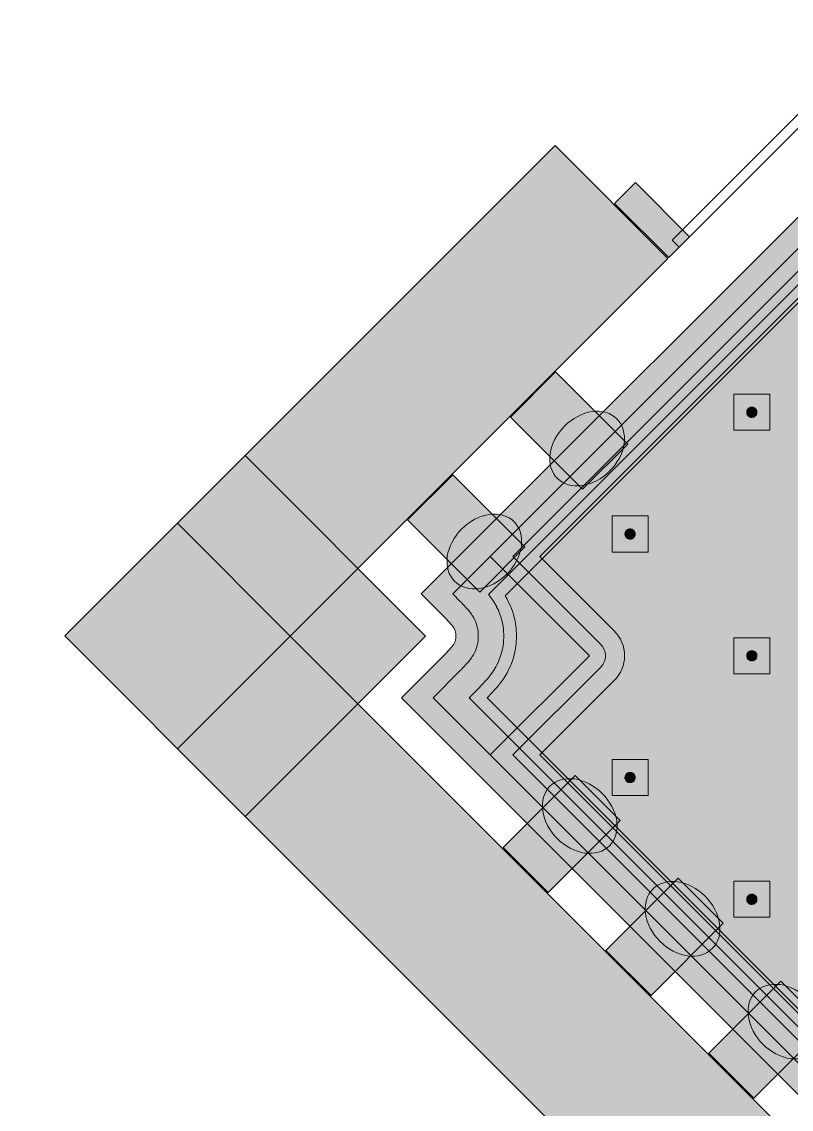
# Model space of a CAD drawing. Header units: metres. Extents: x 2172.2 to 2210.6, y 415.3 to 458.1.
# Drawn here: x 2172.392 to 2173.599, y 448.774 to 450.479 of the extents above; entities that cross this region are included whole.
import ezdxf

# ---------------------------------------------------------------- set-up
doc = ezdxf.new("R2010")
doc.units = ezdxf.units.M
for name, color, linetype, lineweight in [('NC_N1_BANQUETTES', 7, 'CONTINUOUS', 13), ('NC_N1_COLUMNS', 8, 'CONTINUOUS', 25), ('NC_N1_FLOOR_DECOR', 32, 'CONTINUOUS', 13), ('NC_N1_GLAZING', 4, 'CONTINUOUS', 13), ('NC_N1_WALL_LIGHTS', 32, 'CONTINUOUS', 13), ('NC_N1_WALLS', 7, 'CONTINUOUS', 25)]:
    doc.layers.add(name, color=color, linetype=linetype, lineweight=lineweight)

# ---------------------------------------------------------------- blocks, each defined once
blk = doc.blocks.new('NC_N1_ARCHITECTURE')
at = {"layer": 'NC_N1_COLUMNS', "true_color": 0xe6e9ea}
blk.add_hatch(color=256, dxfattribs=at).paths.add_polyline_path([(-17.257515, 15.798936), (-16.974674, 15.516096), (-17.257515, 15.233257), (-17.540321, 15.51613)])
at = {"layer": 'NC_N1_WALLS', "true_color": 0xe7e6e1}
for points in [[(-17.186804, 15.516096), (-17.363581, 15.692873), (-16.771379, 16.285074), (-16.594603, 16.108297)], [(-16.678041, 16.194565), (-16.645514, 16.227093), (-16.560661, 16.142239), (-16.593187, 16.109713)], [(-17.430969, 6.977996), (-17.607746, 7.154773), (-13.39339, 11.369129), (-17.363581, 15.33932), (-17.186804, 15.516096), (-13.039837, 11.369129)]]:
    blk.add_hatch(color=256, dxfattribs=at).paths.add_polyline_path(points)
at = {"layer": 'NC_N1_COLUMNS', "linetype": 'CONTINUOUS', "lineweight": -2}
blk.add_lwpolyline([(-17.257515, 15.798936), (-16.974674, 15.516096), (-17.257515, 15.233257), (-17.540321, 15.51613)], close=True, dxfattribs=at)
at = {"layer": 'NC_N1_GLAZING', "linetype": 'CONTINUOUS', "lineweight": -2}
blk.add_lwpolyline([(-13.837099, 18.887014), (-13.826492, 18.876408), (-16.576925, 16.125977), (-16.58753, 16.136581)], close=True, dxfattribs=at)
at = {"layer": 'NC_N1_WALLS', "linetype": 'CONTINUOUS', "lineweight": -2}
for points in [[(-17.186804, 15.516096), (-17.363581, 15.692873), (-16.771379, 16.285074), (-16.594603, 16.108297)], [(-16.678041, 16.194565), (-16.645514, 16.227093), (-16.560661, 16.142239), (-16.593187, 16.109713)], [(-17.430969, 6.977996), (-17.607746, 7.154773), (-13.39339, 11.369129), (-17.363581, 15.33932), (-17.186804, 15.516096), (-13.039837, 11.369129)]]:
    blk.add_lwpolyline(points, close=True, dxfattribs=at)
blk = doc.blocks.new('NC_N1_MIXED_FLOOR_ANNEX_L_1')
at = {"true_color": 0xeff0ee}
h = blk.add_hatch(color=256, dxfattribs=at)
h.dxf.hatch_style = 1
h.paths.add_polyline_path([(-15.5085, 13.9268), (-15.5119, 13.9273), (-15.5152, 13.9281), (-15.5185, 13.9293), (-15.5216, 13.9308), (-15.5245, 13.9325), (-15.5273, 13.9346), (-15.5298, 13.9369), (-17.0121, 15.4192), (-16.9447, 15.4867), (-16.9439, 15.4875), (-16.9332, 15.4993), (-16.9317, 15.5012), (-16.9317, 15.5012), (-16.9316, 15.5013), (-16.9303, 15.5032), (-16.9291, 15.5054), (-16.9282, 15.5077), (-16.9276, 15.5095), (-16.9275, 15.51), (-16.927, 15.5124), (-16.9269, 15.5131), (-16.9268, 15.5149), (-16.9268, 15.5168), (-16.9268, 15.5173), (-16.9268, 15.5179), (-16.927, 15.5198), (-16.9273, 15.5211), (-16.9275, 15.5222), (-16.9281, 15.5244), (-16.9282, 15.5245), (-16.9282, 15.5245), (-16.9291, 15.5268), (-16.9295, 15.5275), (-16.9303, 15.5289), (-16.9316, 15.5308), (-16.9317, 15.531), (-16.9332, 15.5329), (-16.9439, 15.5446), (-16.9447, 15.5455), (-16.9812, 15.582), (-15.5298, 17.0334), (-15.5273, 17.0357), (-15.5245, 17.0377), (-15.5216, 17.0395), (-15.5185, 17.041), (-15.5152, 17.0421), (-15.5119, 17.043), (-15.5085, 17.0435), (-15.5051, 17.0436), (-15.5016, 17.0435), (-15.4982, 17.043), (-15.4949, 17.0421), (-15.4917, 17.041), (-15.4886, 17.0395), (-15.4856, 17.0377), (-15.4829, 17.0357), (-15.4803, 17.0334), (-13.9568, 15.5099), (-13.9545, 15.5073), (-13.9525, 15.5046), (-13.9507, 15.5016), (-13.9492, 15.4985), (-13.9481, 15.4953), (-13.9472, 15.492), (-13.9467, 15.4886), (-13.9466, 15.4851), (-13.9467, 15.4817), (-13.9472, 15.4783), (-13.9481, 15.475), (-13.9492, 15.4717), (-13.9507, 15.4686), (-13.9525, 15.4657), (-13.9545, 15.4629), (-13.9568, 15.4604), (-15.4803, 13.9369), (-15.4829, 13.9346), (-15.4856, 13.9325), (-15.4886, 13.9308), (-15.4917, 13.9293), (-15.4949, 13.9281), (-15.4982, 13.9273), (-15.5016, 13.9268), (-15.5051, 13.9266)])
at = {"color": 0, "linetype": 'CONTINUOUS', "lineweight": -2, "true_color": 0xa5b2b8}
blk.add_lwpolyline([(-15.5298, 13.9369), (-17.0121, 15.4192), (-16.9447, 15.4867), (-16.9439, 15.4875), (-16.9332, 15.4993), (-16.9317, 15.5012), (-16.9317, 15.5012), (-16.9316, 15.5013), (-16.9303, 15.5032), (-16.9291, 15.5054), (-16.9282, 15.5077), (-16.9276, 15.5095), (-16.9275, 15.51), (-16.927, 15.5124), (-16.9269, 15.5131), (-16.9268, 15.5149), (-16.9268, 15.5168), (-16.9268, 15.5173), (-16.9268, 15.5179), (-16.927, 15.5198), (-16.9273, 15.5211), (-16.9275, 15.5222), (-16.9281, 15.5244), (-16.9282, 15.5245), (-16.9282, 15.5245), (-16.9291, 15.5268), (-16.9295, 15.5275), (-16.9303, 15.5289), (-16.9316, 15.5308), (-16.9317, 15.531), (-16.9332, 15.5329), (-16.9439, 15.5446), (-16.9447, 15.5455), (-16.9812, 15.582), (-15.5298, 17.0334)], dxfattribs=at)
at = {"color": 0, "linetype": 'CONTINUOUS', "lineweight": -2, "true_color": 0xa38246}
for points in [[(-15.5057, 13.9622), (-16.9627, 15.4192), (-16.92, 15.4619), (-16.9194, 15.4625), (-16.9185, 15.4634), (-16.9179, 15.464), (-16.9073, 15.4758), (-16.9062, 15.4771), (-16.9046, 15.479), (-16.9046, 15.479), (-16.9025, 15.4818), (-16.9012, 15.4838), (-16.8994, 15.4867), (-16.8983, 15.4889), (-16.8968, 15.492), (-16.8959, 15.4943), (-16.8947, 15.4975), (-16.8942, 15.4993), (-16.894, 15.4999), (-16.8932, 15.5032), (-16.8927, 15.5056), (-16.8922, 15.509), (-16.8921, 15.5097), (-16.8919, 15.5114), (-16.8918, 15.5149), (-16.8918, 15.5168), (-16.8918, 15.5173), (-16.8919, 15.5208), (-16.892, 15.5213), (-16.8922, 15.5232), (-16.8927, 15.5266), (-16.8929, 15.528), (-16.8932, 15.529), (-16.894, 15.5323), (-16.8947, 15.5345), (-16.8947, 15.5347), (-16.8959, 15.5379), (-16.8968, 15.5402), (-16.8983, 15.5433), (-16.8987, 15.544), (-16.8994, 15.5454), (-16.9012, 15.5484), (-16.9024, 15.5503), (-16.9025, 15.5504), (-16.9046, 15.5532), (-16.9062, 15.5551), (-16.9073, 15.5564), (-16.9179, 15.5681), (-16.9185, 15.5688), (-16.9194, 15.5697), (-16.92, 15.5703), (-16.9317, 15.582), (-15.5057, 17.008)], [(-15.5051, 14.0465), (-16.8778, 15.4192), (-16.8775, 15.4195), (-16.8759, 15.4212), (-16.8751, 15.422), (-16.8735, 15.4237), (-16.8628, 15.4355), (-16.8598, 15.439), (-16.8583, 15.4409), (-16.8582, 15.4409), (-16.8527, 15.4484), (-16.8513, 15.4505), (-16.8465, 15.4585), (-16.8453, 15.4606), (-16.8414, 15.4691), (-16.8404, 15.4713), (-16.8373, 15.4801), (-16.8367, 15.4819), (-16.8366, 15.4824), (-16.8343, 15.4915), (-16.8338, 15.4939), (-16.8325, 15.5031), (-16.8324, 15.5038), (-16.8322, 15.5056), (-16.8318, 15.5149), (-16.8318, 15.5168), (-16.8318, 15.5173), (-16.8322, 15.5266), (-16.8323, 15.5272), (-16.8325, 15.5291), (-16.8338, 15.5383), (-16.8341, 15.5397), (-16.8343, 15.5407), (-16.8366, 15.5497), (-16.8372, 15.5519), (-16.8373, 15.5521), (-16.8404, 15.5609), (-16.8414, 15.5631), (-16.8453, 15.5716), (-16.8465, 15.5737), (-16.8497, 15.5791), (-15.5051, 16.9238)]]:
    blk.add_lwpolyline(points, dxfattribs=at)
at = {"color": 0, "linetype": 'CONTINUOUS', "lineweight": -2, "true_color": 0x778fa0}
blk.add_lwpolyline([(-15.5051, 14.0182), (-16.9061, 15.4192), (-16.8917, 15.4336), (-16.8904, 15.4349), (-16.8895, 15.4358), (-16.8883, 15.4372), (-16.8776, 15.4489), (-16.8752, 15.4517), (-16.8737, 15.4536), (-16.8737, 15.4536), (-16.8693, 15.4595), (-16.8679, 15.4616), (-16.8641, 15.4679), (-16.863, 15.4701), (-16.8598, 15.4767), (-16.8589, 15.479), (-16.8564, 15.4859), (-16.8559, 15.4877), (-16.8557, 15.4883), (-16.8539, 15.4954), (-16.8534, 15.4978), (-16.8524, 15.5051), (-16.8523, 15.5058), (-16.8521, 15.5075), (-16.8518, 15.5149), (-16.8518, 15.5168), (-16.8518, 15.5173), (-16.8521, 15.5247), (-16.8522, 15.5252), (-16.8524, 15.5271), (-16.8534, 15.5344), (-16.8537, 15.5358), (-16.8539, 15.5368), (-16.8557, 15.5439), (-16.8564, 15.5461), (-16.8564, 15.5463), (-16.8589, 15.5532), (-16.8598, 15.5555), (-16.863, 15.5621), (-16.8634, 15.5629), (-16.8641, 15.5643), (-16.8679, 15.5706), (-16.8692, 15.5725), (-16.8693, 15.5727), (-16.8737, 15.5786), (-16.8752, 15.5805), (-16.8759, 15.5812), (-15.5051, 16.9521)], dxfattribs=at)
blk = doc.blocks.new('NC_N1_SCONCE')
at = {"true_color": 0xf6f5ef}
h = blk.add_hatch(color=256, dxfattribs=at)
h.dxf.hatch_style = 1
h.paths.add_polyline_path([(0.05, -0.16), (0.05, 0), (-0.05, 0), (-0.05, -0.16)])
h = blk.add_hatch(color=256, dxfattribs=at)
h.dxf.hatch_style = 1
h.paths.add_polyline_path([(0.066, -0.12), (0.0657, -0.1151), (0.0647, -0.1102), (0.0632, -0.1055), (0.061, -0.1009), (0.0582, -0.0964), (0.0549, -0.0922), (0.051, -0.0883), (0.0467, -0.0846), (0.0419, -0.0813), (0.0367, -0.0784), (0.0311, -0.0759), (0.0253, -0.0738), (0.0192, -0.0722), (0.0129, -0.071), (0.0065, -0.0702), (0, -0.07), (-0.0065, -0.0702), (-0.0129, -0.071), (-0.0192, -0.0722), (-0.0253, -0.0738), (-0.0311, -0.0759), (-0.0367, -0.0784), (-0.0419, -0.0813), (-0.0467, -0.0846), (-0.051, -0.0883), (-0.0549, -0.0922), (-0.0582, -0.0964), (-0.061, -0.1009), (-0.0632, -0.1055), (-0.0647, -0.1102), (-0.0657, -0.1151), (-0.066, -0.12), (-0.0657, -0.1249), (-0.0647, -0.1298), (-0.0632, -0.1345), (-0.061, -0.1391), (-0.0582, -0.1436), (-0.0549, -0.1478), (-0.051, -0.1517), (-0.0467, -0.1554), (-0.0419, -0.1587), (-0.0367, -0.1616), (-0.0311, -0.1641), (-0.0253, -0.1662), (-0.0192, -0.1678), (-0.0129, -0.169), (-0.0065, -0.1698), (0, -0.17), (0.0065, -0.1698), (0.0129, -0.169), (0.0192, -0.1678), (0.0253, -0.1662), (0.0311, -0.1641), (0.0367, -0.1616), (0.0419, -0.1587), (0.0467, -0.1554), (0.051, -0.1517), (0.0549, -0.1478), (0.0582, -0.1436), (0.061, -0.1391), (0.0632, -0.1345), (0.0647, -0.1298), (0.0657, -0.1249)])
at = {"color": 0, "linetype": 'CONTINUOUS', "lineweight": -2, "true_color": 0xa38246}
for points in [[(0.05, -0.16), (0.05, 0), (-0.05, 0), (-0.05, -0.16)], [(0.066, -0.12), (0.0657, -0.1151), (0.0647, -0.1102), (0.0632, -0.1055), (0.061, -0.1009), (0.0582, -0.0964), (0.0549, -0.0922), (0.051, -0.0883), (0.0467, -0.0846), (0.0419, -0.0813), (0.0367, -0.0784), (0.0311, -0.0759), (0.0253, -0.0738), (0.0192, -0.0722), (0.0129, -0.071), (0.0065, -0.0702), (0, -0.07), (-0.0065, -0.0702), (-0.0129, -0.071), (-0.0192, -0.0722), (-0.0253, -0.0738), (-0.0311, -0.0759), (-0.0367, -0.0784), (-0.0419, -0.0813), (-0.0467, -0.0846), (-0.051, -0.0883), (-0.0549, -0.0922), (-0.0582, -0.0964), (-0.061, -0.1009), (-0.0632, -0.1055), (-0.0647, -0.1102), (-0.0657, -0.1151), (-0.066, -0.12), (-0.0657, -0.1249), (-0.0647, -0.1298), (-0.0632, -0.1345), (-0.061, -0.1391), (-0.0582, -0.1436), (-0.0549, -0.1478), (-0.051, -0.1517), (-0.0467, -0.1554), (-0.0419, -0.1587), (-0.0367, -0.1616), (-0.0311, -0.1641), (-0.0253, -0.1662), (-0.0192, -0.1678), (-0.0129, -0.169), (-0.0065, -0.1698), (0, -0.17), (0.0065, -0.1698), (0.0129, -0.169), (0.0192, -0.1678), (0.0253, -0.1662), (0.0311, -0.1641), (0.0367, -0.1616), (0.0419, -0.1587), (0.0467, -0.1554), (0.051, -0.1517), (0.0549, -0.1478), (0.0582, -0.1436), (0.061, -0.1391), (0.0632, -0.1345), (0.0647, -0.1298), (0.0657, -0.1249)]]:
    blk.add_lwpolyline(points, close=True, dxfattribs=at)
blk = doc.blocks.new('NC_N1_ANNEX_L_BANQUETTE')
at = {"true_color": 0x778fa0}
h = blk.add_hatch(color=256, dxfattribs=at)
h.dxf.hatch_style = 1
h.paths.add_polyline_path([(-1.05, -0.83), (-1.05, 1.05), (-0.55, 1.05), (-0.55, -0.55), (1.05, -0.55), (1.05, -1.05), (-0.83, -1.05), (-0.83, -0.83)])
at = {"true_color": 0xa38246}
h = blk.add_hatch(color=256, dxfattribs=at)
h.dxf.hatch_style = 1
h.paths.add_polyline_path([(-0.912, -0.38), (-0.912, -0.3808), (-0.9122, -0.3816), (-0.9123, -0.3823), (-0.9126, -0.3831), (-0.9129, -0.3838), (-0.9133, -0.3844), (-0.9138, -0.3851), (-0.9143, -0.3857), (-0.9149, -0.3862), (-0.9156, -0.3867), (-0.9162, -0.3871), (-0.9169, -0.3874), (-0.9177, -0.3877), (-0.9184, -0.3878), (-0.9192, -0.388), (-0.92, -0.388), (-0.9208, -0.388), (-0.9216, -0.3878), (-0.9223, -0.3877), (-0.9231, -0.3874), (-0.9238, -0.3871), (-0.9244, -0.3867), (-0.9251, -0.3862), (-0.9257, -0.3857), (-0.9262, -0.3851), (-0.9267, -0.3844), (-0.9271, -0.3838), (-0.9274, -0.3831), (-0.9277, -0.3823), (-0.9278, -0.3816), (-0.928, -0.3808), (-0.928, -0.38), (-0.928, -0.3792), (-0.9278, -0.3784), (-0.9277, -0.3777), (-0.9274, -0.3769), (-0.9271, -0.3762), (-0.9267, -0.3756), (-0.9262, -0.3749), (-0.9257, -0.3743), (-0.9251, -0.3738), (-0.9244, -0.3733), (-0.9238, -0.3729), (-0.9231, -0.3726), (-0.9223, -0.3723), (-0.9216, -0.3722), (-0.9208, -0.372), (-0.92, -0.372), (-0.9192, -0.372), (-0.9184, -0.3722), (-0.9177, -0.3723), (-0.9169, -0.3726), (-0.9162, -0.3729), (-0.9156, -0.3733), (-0.9149, -0.3738), (-0.9143, -0.3743), (-0.9138, -0.3749), (-0.9133, -0.3756), (-0.9129, -0.3762), (-0.9126, -0.3769), (-0.9123, -0.3777), (-0.9122, -0.3784), (-0.912, -0.3792)])
h = blk.add_hatch(color=256, dxfattribs=at)
h.dxf.hatch_style = 1
h.paths.add_polyline_path([(-0.912, -0.65), (-0.912, -0.6508), (-0.9122, -0.6516), (-0.9123, -0.6523), (-0.9126, -0.6531), (-0.9129, -0.6538), (-0.9133, -0.6544), (-0.9138, -0.6551), (-0.9143, -0.6557), (-0.9149, -0.6562), (-0.9156, -0.6567), (-0.9162, -0.6571), (-0.9169, -0.6574), (-0.9177, -0.6577), (-0.9184, -0.6578), (-0.9192, -0.658), (-0.92, -0.658), (-0.9208, -0.658), (-0.9216, -0.6578), (-0.9223, -0.6577), (-0.9231, -0.6574), (-0.9238, -0.6571), (-0.9244, -0.6567), (-0.9251, -0.6562), (-0.9257, -0.6557), (-0.9262, -0.6551), (-0.9267, -0.6544), (-0.9271, -0.6538), (-0.9274, -0.6531), (-0.9277, -0.6523), (-0.9278, -0.6516), (-0.928, -0.6508), (-0.928, -0.65), (-0.928, -0.6492), (-0.9278, -0.6484), (-0.9277, -0.6477), (-0.9274, -0.6469), (-0.9271, -0.6462), (-0.9267, -0.6456), (-0.9262, -0.6449), (-0.9257, -0.6443), (-0.9251, -0.6438), (-0.9244, -0.6433), (-0.9238, -0.6429), (-0.9231, -0.6426), (-0.9223, -0.6423), (-0.9216, -0.6422), (-0.9208, -0.642), (-0.92, -0.642), (-0.9192, -0.642), (-0.9184, -0.6422), (-0.9177, -0.6423), (-0.9169, -0.6426), (-0.9162, -0.6429), (-0.9156, -0.6433), (-0.9149, -0.6438), (-0.9143, -0.6443), (-0.9138, -0.6449), (-0.9133, -0.6456), (-0.9129, -0.6462), (-0.9126, -0.6469), (-0.9123, -0.6477), (-0.9122, -0.6484), (-0.912, -0.6492)])
h = blk.add_hatch(color=256, dxfattribs=at)
h.dxf.hatch_style = 1
h.paths.add_polyline_path([(-0.642, -0.65), (-0.642, -0.6508), (-0.6422, -0.6516), (-0.6423, -0.6523), (-0.6426, -0.6531), (-0.6429, -0.6538), (-0.6433, -0.6544), (-0.6438, -0.6551), (-0.6443, -0.6557), (-0.6449, -0.6562), (-0.6456, -0.6567), (-0.6462, -0.6571), (-0.6469, -0.6574), (-0.6477, -0.6577), (-0.6484, -0.6578), (-0.6492, -0.658), (-0.65, -0.658), (-0.6508, -0.658), (-0.6516, -0.6578), (-0.6523, -0.6577), (-0.6531, -0.6574), (-0.6538, -0.6571), (-0.6544, -0.6567), (-0.6551, -0.6562), (-0.6557, -0.6557), (-0.6562, -0.6551), (-0.6567, -0.6544), (-0.6571, -0.6538), (-0.6574, -0.6531), (-0.6577, -0.6523), (-0.6578, -0.6516), (-0.658, -0.6508), (-0.658, -0.65), (-0.658, -0.6492), (-0.6578, -0.6484), (-0.6577, -0.6477), (-0.6574, -0.6469), (-0.6571, -0.6462), (-0.6567, -0.6456), (-0.6562, -0.6449), (-0.6557, -0.6443), (-0.6551, -0.6438), (-0.6544, -0.6433), (-0.6538, -0.6429), (-0.6531, -0.6426), (-0.6523, -0.6423), (-0.6516, -0.6422), (-0.6508, -0.642), (-0.65, -0.642), (-0.6492, -0.642), (-0.6484, -0.6422), (-0.6477, -0.6423), (-0.6469, -0.6426), (-0.6462, -0.6429), (-0.6456, -0.6433), (-0.6449, -0.6438), (-0.6443, -0.6443), (-0.6438, -0.6449), (-0.6433, -0.6456), (-0.6429, -0.6462), (-0.6426, -0.6469), (-0.6423, -0.6477), (-0.6422, -0.6484), (-0.642, -0.6492)])
h = blk.add_hatch(color=256, dxfattribs=at)
h.dxf.hatch_style = 1
h.paths.add_polyline_path([(-0.642, -0.92), (-0.642, -0.9208), (-0.6422, -0.9216), (-0.6423, -0.9223), (-0.6426, -0.9231), (-0.6429, -0.9238), (-0.6433, -0.9244), (-0.6438, -0.9251), (-0.6443, -0.9257), (-0.6449, -0.9262), (-0.6456, -0.9267), (-0.6462, -0.9271), (-0.6469, -0.9274), (-0.6477, -0.9277), (-0.6484, -0.9278), (-0.6492, -0.928), (-0.65, -0.928), (-0.6508, -0.928), (-0.6516, -0.9278), (-0.6523, -0.9277), (-0.6531, -0.9274), (-0.6538, -0.9271), (-0.6544, -0.9267), (-0.6551, -0.9262), (-0.6557, -0.9257), (-0.6562, -0.9251), (-0.6567, -0.9244), (-0.6571, -0.9238), (-0.6574, -0.9231), (-0.6577, -0.9223), (-0.6578, -0.9216), (-0.658, -0.9208), (-0.658, -0.92), (-0.658, -0.9192), (-0.6578, -0.9184), (-0.6577, -0.9177), (-0.6574, -0.9169), (-0.6571, -0.9162), (-0.6567, -0.9156), (-0.6562, -0.9149), (-0.6557, -0.9143), (-0.6551, -0.9138), (-0.6544, -0.9133), (-0.6538, -0.9129), (-0.6531, -0.9126), (-0.6523, -0.9123), (-0.6516, -0.9122), (-0.6508, -0.912), (-0.65, -0.912), (-0.6492, -0.912), (-0.6484, -0.9122), (-0.6477, -0.9123), (-0.6469, -0.9126), (-0.6462, -0.9129), (-0.6456, -0.9133), (-0.6449, -0.9138), (-0.6443, -0.9143), (-0.6438, -0.9149), (-0.6433, -0.9156), (-0.6429, -0.9162), (-0.6426, -0.9169), (-0.6423, -0.9177), (-0.6422, -0.9184), (-0.642, -0.9192)])
h = blk.add_hatch(color=256, dxfattribs=at)
h.dxf.hatch_style = 1
h.paths.add_polyline_path([(-0.372, -0.92), (-0.372, -0.9208), (-0.3722, -0.9216), (-0.3723, -0.9223), (-0.3726, -0.9231), (-0.3729, -0.9238), (-0.3733, -0.9244), (-0.3738, -0.9251), (-0.3743, -0.9257), (-0.3749, -0.9262), (-0.3756, -0.9267), (-0.3762, -0.9271), (-0.3769, -0.9274), (-0.3777, -0.9277), (-0.3784, -0.9278), (-0.3792, -0.928), (-0.38, -0.928), (-0.3808, -0.928), (-0.3816, -0.9278), (-0.3823, -0.9277), (-0.3831, -0.9274), (-0.3838, -0.9271), (-0.3844, -0.9267), (-0.3851, -0.9262), (-0.3857, -0.9257), (-0.3862, -0.9251), (-0.3867, -0.9244), (-0.3871, -0.9238), (-0.3874, -0.9231), (-0.3877, -0.9223), (-0.3878, -0.9216), (-0.388, -0.9208), (-0.388, -0.92), (-0.388, -0.9192), (-0.3878, -0.9184), (-0.3877, -0.9177), (-0.3874, -0.9169), (-0.3871, -0.9162), (-0.3867, -0.9156), (-0.3862, -0.9149), (-0.3857, -0.9143), (-0.3851, -0.9138), (-0.3844, -0.9133), (-0.3838, -0.9129), (-0.3831, -0.9126), (-0.3823, -0.9123), (-0.3816, -0.9122), (-0.3808, -0.912), (-0.38, -0.912), (-0.3792, -0.912), (-0.3784, -0.9122), (-0.3777, -0.9123), (-0.3769, -0.9126), (-0.3762, -0.9129), (-0.3756, -0.9133), (-0.3749, -0.9138), (-0.3743, -0.9143), (-0.3738, -0.9149), (-0.3733, -0.9156), (-0.3729, -0.9162), (-0.3726, -0.9169), (-0.3723, -0.9177), (-0.3722, -0.9184), (-0.372, -0.9192)])
at = {"color": 0, "linetype": 'CONTINUOUS', "lineweight": -2, "true_color": 0x2d3540}
blk.add_lwpolyline([(-1.05, -0.83), (-1.05, 1.05), (-0.55, 1.05), (-0.55, -0.55), (1.05, -0.55), (1.05, -1.05), (-0.83, -1.05), (-0.83, -0.83)], close=True, dxfattribs=at)
at = {"color": 0, "linetype": 'CONTINUOUS', "lineweight": -2, "true_color": 0xa38246}
for points in [[(1.025, -1.025), (-0.805, -1.025), (-0.805, -0.83), (-0.8051, -0.8275), (-0.8055, -0.8251), (-0.8061, -0.8227), (-0.8069, -0.8204), (-0.808, -0.8182), (-0.8092, -0.8161), (-0.8107, -0.8141), (-0.8123, -0.8123), (-0.8141, -0.8107), (-0.8161, -0.8092), (-0.8182, -0.808), (-0.8204, -0.8069), (-0.8227, -0.8061), (-0.8251, -0.8055), (-0.8275, -0.8051), (-0.83, -0.805), (-1.025, -0.805), (-1.025, 1.025)], [(0.995, -0.995), (-0.775, -0.995), (-0.775, -0.83), (-0.7753, -0.8246), (-0.7761, -0.8193), (-0.7774, -0.814), (-0.7792, -0.809), (-0.7815, -0.8041), (-0.7843, -0.7994), (-0.7875, -0.7951), (-0.7911, -0.7911), (-0.7951, -0.7875), (-0.7994, -0.7843), (-0.8041, -0.7815), (-0.809, -0.7792), (-0.814, -0.7774), (-0.8193, -0.7761), (-0.8246, -0.7753), (-0.83, -0.775), (-0.995, -0.775), (-0.995, 0.995)]]:
    blk.add_lwpolyline(points, dxfattribs=at)
at = {"color": 0, "linetype": 'CONTINUOUS', "lineweight": -2, "true_color": 0xbfccd3}
for points in [[(-0.92, -0.42), (-0.88, -0.38), (-0.92, -0.34), (-0.96, -0.38)], [(-0.92, -0.69), (-0.88, -0.65), (-0.92, -0.61), (-0.96, -0.65)], [(-0.65, -0.69), (-0.61, -0.65), (-0.65, -0.61), (-0.69, -0.65)], [(-0.65, -0.96), (-0.61, -0.92), (-0.65, -0.88), (-0.69, -0.92)], [(-0.38, -0.96), (-0.34, -0.92), (-0.38, -0.88), (-0.42, -0.92)]]:
    blk.add_lwpolyline(points, close=True, dxfattribs=at)
at = {"color": 0, "linetype": 'CONTINUOUS', "lineweight": -2}
for points in [[(-0.912, -0.38), (-0.912, -0.3808), (-0.9122, -0.3816), (-0.9123, -0.3823), (-0.9126, -0.3831), (-0.9129, -0.3838), (-0.9133, -0.3844), (-0.9138, -0.3851), (-0.9143, -0.3857), (-0.9149, -0.3862), (-0.9156, -0.3867), (-0.9162, -0.3871), (-0.9169, -0.3874), (-0.9177, -0.3877), (-0.9184, -0.3878), (-0.9192, -0.388), (-0.92, -0.388), (-0.9208, -0.388), (-0.9216, -0.3878), (-0.9223, -0.3877), (-0.9231, -0.3874), (-0.9238, -0.3871), (-0.9244, -0.3867), (-0.9251, -0.3862), (-0.9257, -0.3857), (-0.9262, -0.3851), (-0.9267, -0.3844), (-0.9271, -0.3838), (-0.9274, -0.3831), (-0.9277, -0.3823), (-0.9278, -0.3816), (-0.928, -0.3808), (-0.928, -0.38), (-0.928, -0.3792), (-0.9278, -0.3784), (-0.9277, -0.3777), (-0.9274, -0.3769), (-0.9271, -0.3762), (-0.9267, -0.3756), (-0.9262, -0.3749), (-0.9257, -0.3743), (-0.9251, -0.3738), (-0.9244, -0.3733), (-0.9238, -0.3729), (-0.9231, -0.3726), (-0.9223, -0.3723), (-0.9216, -0.3722), (-0.9208, -0.372), (-0.92, -0.372), (-0.9192, -0.372), (-0.9184, -0.3722), (-0.9177, -0.3723), (-0.9169, -0.3726), (-0.9162, -0.3729), (-0.9156, -0.3733), (-0.9149, -0.3738), (-0.9143, -0.3743), (-0.9138, -0.3749), (-0.9133, -0.3756), (-0.9129, -0.3762), (-0.9126, -0.3769), (-0.9123, -0.3777), (-0.9122, -0.3784), (-0.912, -0.3792)], [(-0.912, -0.65), (-0.912, -0.6508), (-0.9122, -0.6516), (-0.9123, -0.6523), (-0.9126, -0.6531), (-0.9129, -0.6538), (-0.9133, -0.6544), (-0.9138, -0.6551), (-0.9143, -0.6557), (-0.9149, -0.6562), (-0.9156, -0.6567), (-0.9162, -0.6571), (-0.9169, -0.6574), (-0.9177, -0.6577), (-0.9184, -0.6578), (-0.9192, -0.658), (-0.92, -0.658), (-0.9208, -0.658), (-0.9216, -0.6578), (-0.9223, -0.6577), (-0.9231, -0.6574), (-0.9238, -0.6571), (-0.9244, -0.6567), (-0.9251, -0.6562), (-0.9257, -0.6557), (-0.9262, -0.6551), (-0.9267, -0.6544), (-0.9271, -0.6538), (-0.9274, -0.6531), (-0.9277, -0.6523), (-0.9278, -0.6516), (-0.928, -0.6508), (-0.928, -0.65), (-0.928, -0.6492), (-0.9278, -0.6484), (-0.9277, -0.6477), (-0.9274, -0.6469), (-0.9271, -0.6462), (-0.9267, -0.6456), (-0.9262, -0.6449), (-0.9257, -0.6443), (-0.9251, -0.6438), (-0.9244, -0.6433), (-0.9238, -0.6429), (-0.9231, -0.6426), (-0.9223, -0.6423), (-0.9216, -0.6422), (-0.9208, -0.642), (-0.92, -0.642), (-0.9192, -0.642), (-0.9184, -0.6422), (-0.9177, -0.6423), (-0.9169, -0.6426), (-0.9162, -0.6429), (-0.9156, -0.6433), (-0.9149, -0.6438), (-0.9143, -0.6443), (-0.9138, -0.6449), (-0.9133, -0.6456), (-0.9129, -0.6462), (-0.9126, -0.6469), (-0.9123, -0.6477), (-0.9122, -0.6484), (-0.912, -0.6492)], [(-0.642, -0.65), (-0.642, -0.6508), (-0.6422, -0.6516), (-0.6423, -0.6523), (-0.6426, -0.6531), (-0.6429, -0.6538), (-0.6433, -0.6544), (-0.6438, -0.6551), (-0.6443, -0.6557), (-0.6449, -0.6562), (-0.6456, -0.6567), (-0.6462, -0.6571), (-0.6469, -0.6574), (-0.6477, -0.6577), (-0.6484, -0.6578), (-0.6492, -0.658), (-0.65, -0.658), (-0.6508, -0.658), (-0.6516, -0.6578), (-0.6523, -0.6577), (-0.6531, -0.6574), (-0.6538, -0.6571), (-0.6544, -0.6567), (-0.6551, -0.6562), (-0.6557, -0.6557), (-0.6562, -0.6551), (-0.6567, -0.6544), (-0.6571, -0.6538), (-0.6574, -0.6531), (-0.6577, -0.6523), (-0.6578, -0.6516), (-0.658, -0.6508), (-0.658, -0.65), (-0.658, -0.6492), (-0.6578, -0.6484), (-0.6577, -0.6477), (-0.6574, -0.6469), (-0.6571, -0.6462), (-0.6567, -0.6456), (-0.6562, -0.6449), (-0.6557, -0.6443), (-0.6551, -0.6438), (-0.6544, -0.6433), (-0.6538, -0.6429), (-0.6531, -0.6426), (-0.6523, -0.6423), (-0.6516, -0.6422), (-0.6508, -0.642), (-0.65, -0.642), (-0.6492, -0.642), (-0.6484, -0.6422), (-0.6477, -0.6423), (-0.6469, -0.6426), (-0.6462, -0.6429), (-0.6456, -0.6433), (-0.6449, -0.6438), (-0.6443, -0.6443), (-0.6438, -0.6449), (-0.6433, -0.6456), (-0.6429, -0.6462), (-0.6426, -0.6469), (-0.6423, -0.6477), (-0.6422, -0.6484), (-0.642, -0.6492)], [(-0.642, -0.92), (-0.642, -0.9208), (-0.6422, -0.9216), (-0.6423, -0.9223), (-0.6426, -0.9231), (-0.6429, -0.9238), (-0.6433, -0.9244), (-0.6438, -0.9251), (-0.6443, -0.9257), (-0.6449, -0.9262), (-0.6456, -0.9267), (-0.6462, -0.9271), (-0.6469, -0.9274), (-0.6477, -0.9277), (-0.6484, -0.9278), (-0.6492, -0.928), (-0.65, -0.928), (-0.6508, -0.928), (-0.6516, -0.9278), (-0.6523, -0.9277), (-0.6531, -0.9274), (-0.6538, -0.9271), (-0.6544, -0.9267), (-0.6551, -0.9262), (-0.6557, -0.9257), (-0.6562, -0.9251), (-0.6567, -0.9244), (-0.6571, -0.9238), (-0.6574, -0.9231), (-0.6577, -0.9223), (-0.6578, -0.9216), (-0.658, -0.9208), (-0.658, -0.92), (-0.658, -0.9192), (-0.6578, -0.9184), (-0.6577, -0.9177), (-0.6574, -0.9169), (-0.6571, -0.9162), (-0.6567, -0.9156), (-0.6562, -0.9149), (-0.6557, -0.9143), (-0.6551, -0.9138), (-0.6544, -0.9133), (-0.6538, -0.9129), (-0.6531, -0.9126), (-0.6523, -0.9123), (-0.6516, -0.9122), (-0.6508, -0.912), (-0.65, -0.912), (-0.6492, -0.912), (-0.6484, -0.9122), (-0.6477, -0.9123), (-0.6469, -0.9126), (-0.6462, -0.9129), (-0.6456, -0.9133), (-0.6449, -0.9138), (-0.6443, -0.9143), (-0.6438, -0.9149), (-0.6433, -0.9156), (-0.6429, -0.9162), (-0.6426, -0.9169), (-0.6423, -0.9177), (-0.6422, -0.9184), (-0.642, -0.9192)], [(-0.372, -0.92), (-0.372, -0.9208), (-0.3722, -0.9216), (-0.3723, -0.9223), (-0.3726, -0.9231), (-0.3729, -0.9238), (-0.3733, -0.9244), (-0.3738, -0.9251), (-0.3743, -0.9257), (-0.3749, -0.9262), (-0.3756, -0.9267), (-0.3762, -0.9271), (-0.3769, -0.9274), (-0.3777, -0.9277), (-0.3784, -0.9278), (-0.3792, -0.928), (-0.38, -0.928), (-0.3808, -0.928), (-0.3816, -0.9278), (-0.3823, -0.9277), (-0.3831, -0.9274), (-0.3838, -0.9271), (-0.3844, -0.9267), (-0.3851, -0.9262), (-0.3857, -0.9257), (-0.3862, -0.9251), (-0.3867, -0.9244), (-0.3871, -0.9238), (-0.3874, -0.9231), (-0.3877, -0.9223), (-0.3878, -0.9216), (-0.388, -0.9208), (-0.388, -0.92), (-0.388, -0.9192), (-0.3878, -0.9184), (-0.3877, -0.9177), (-0.3874, -0.9169), (-0.3871, -0.9162), (-0.3867, -0.9156), (-0.3862, -0.9149), (-0.3857, -0.9143), (-0.3851, -0.9138), (-0.3844, -0.9133), (-0.3838, -0.9129), (-0.3831, -0.9126), (-0.3823, -0.9123), (-0.3816, -0.9122), (-0.3808, -0.912), (-0.38, -0.912), (-0.3792, -0.912), (-0.3784, -0.9122), (-0.3777, -0.9123), (-0.3769, -0.9126), (-0.3762, -0.9129), (-0.3756, -0.9133), (-0.3749, -0.9138), (-0.3743, -0.9143), (-0.3738, -0.9149), (-0.3733, -0.9156), (-0.3729, -0.9162), (-0.3726, -0.9169), (-0.3723, -0.9177), (-0.3722, -0.9184), (-0.372, -0.9192)]]:
    blk.add_lwpolyline(points, close=True, dxfattribs=at)

msp = doc.modelspace()

# ---------------------------------------------------------------- block references
at = {"layer": 'NC_N1_BANQUETTES', "linetype": 'CONTINUOUS', "yscale": -1, "rotation": 45}
msp.add_blockref('NC_N1_ANNEX_L_BANQUETTE', (2174.4564, 449.4851), dxfattribs=at)
at = {"layer": 'NC_N1_FLOOR_DECOR', "linetype": 'CONTINUOUS'}
msp.add_blockref('NC_N1_MIXED_FLOOR_ANNEX_L_1', (2190, 434), dxfattribs=at)
at = {"layer": 'NC_N1_WALL_LIGHTS', "linetype": 'CONTINUOUS'}
for p, rotation in [((2173.194, 449.8948), 44.999999999998614), ((2173.0328, 449.7335), 44.999999999998614), ((2173.1824, 449.149), 135.0000000000008), ((2173.3437, 448.9878), 135.0000000000008), ((2173.5049, 448.8265), 135.0000000000008)]:
    msp.add_blockref('NC_N1_SCONCE', p, dxfattribs=dict(at, rotation=rotation))
at = {"layer": 'NC_N1_WALLS'}
msp.add_blockref('NC_N1_ARCHITECTURE', (2190, 434), dxfattribs=at)

doc.saveas('drawing.dxf')
